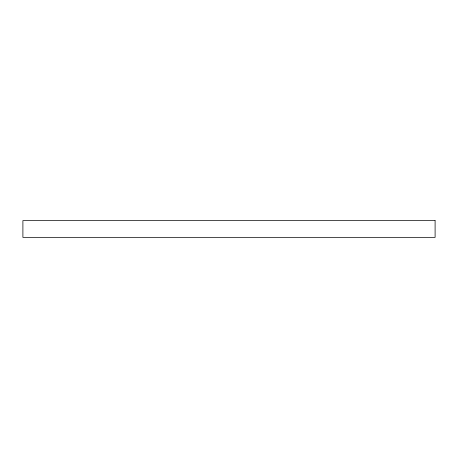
<?xml version="1.0" encoding="UTF-8"?>
<svg xmlns="http://www.w3.org/2000/svg" width="458" height="458" viewBox="0 0 458 458"><rect width="100%" height="100%" fill="white"/><g stroke="black" fill="none" stroke-linecap="round" stroke-linejoin="round"><path stroke-width="0.69" d="M435.1 220.607L22.9 220.607L22.9 237.393L435.1 237.393L435.1 220.607"/></g></svg>
